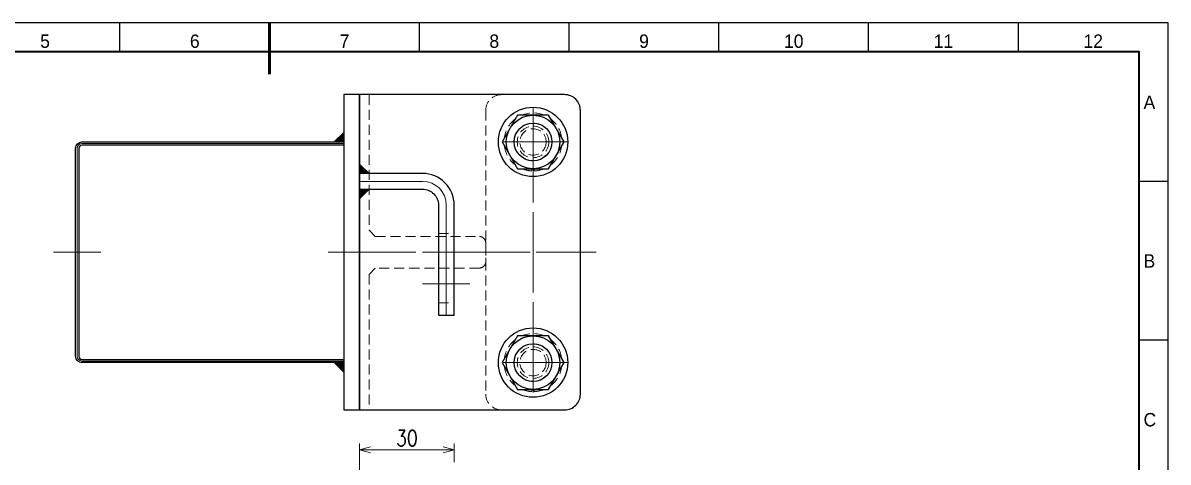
# Model space of a CAD drawing. Header units: millimetres. Extents: x 0 to 3072, y 0 to 1489.
# Drawn here: x 1429.2 to 1792.3, y 295.9 to 435.2 of the extents above; entities that cross this region are included whole.
import ezdxf
from ezdxf.enums import TextEntityAlignment as Align

# ---------------------------------------------------------------- set-up
doc = ezdxf.new("R2010")
doc.units = ezdxf.units.MM
doc.linetypes.add('CENTER2', pattern=[28.575, 19.05, -3.175, 3.175, -3.175])
doc.linetypes.add('HIDDEN2', pattern=[4.7625, 3.175, -1.5875])
for name, color, linetype, lineweight in [('01_外形線', 7, 'Continuous', 25), ('03_かくれ線', 6, 'HIDDEN2', 13), ('04_中心線', 1, 'CENTER2', 9), ('07_寸法線', 3, 'Continuous', 9), ('08_ハッチング', 5, 'Continuous', 13), ('99_図枠', 7, 'Continuous', 40)]:
    doc.layers.add(name, color=color, linetype=linetype, lineweight=lineweight)
doc.layers.add('10_補助線', color=8, linetype='Continuous', lineweight=13, plot=False)
doc.styles.add('寸法用', font='simplex.shx', dxfattribs={"width": 0.8, "bigfont": '@extfont2.shx'})
doc.styles.add('表題用', font='MS PGothic.ttf')
doc.dimstyles.new('機械製図用', dxfattribs={"dimtxt": 3.5, "dimasz": 3.5, "dimexe": 2, "dimexo": 0, "dimgap": 1.2, "dimtad": 1, "dimdsep": 46, "dimtxsty": '寸法用', "dimblk": 'OPEN30', "dimcen": 0, "dimclrd": 256, "dimclre": 256, "dimclrt": 7, "dimazin": 2, "dimtm": 1e-09, "dimtfac": 0.75, "dimtmove": 0, "dimatfit": 3, "dimldrblk": 'OPEN30', "dimfxl": 1, "dimlwd": -1, "dimlwe": -1, "dimarcsym": 0})

# ---------------------------------------------------------------- blocks, each defined once
blk = doc.blocks.new('*U45')
at = {"layer": '04_中心線', "color": 0, "linetype": 'CENTER2', "transparency": 16777216}
for p, q in [((0, 1.2), (0, 9.5)), ((-9.5, 0), (-1.2, 0)), ((1.2, 0), (9.5, 0)), ((0, -9.5), (0, -1.2))]:
    blk.add_line(p, q, dxfattribs=at)
at = {"layer": '04_中心線', "color": 0, "linetype": 'Continuous', "transparency": 16777216}
for p, q in [((-0.6, 0), (0.6, 0)), ((0, -0.6), (0, 0.6))]:
    blk.add_line(p, q, dxfattribs=at)
blk = doc.blocks.new('*U46')
at = {"layer": '04_中心線', "color": 0, "linetype": 'CENTER2', "transparency": 16777216}
for p, q in [((0, 1.2), (0, 9.5)), ((-9.5, 0), (-1.2, 0)), ((1.2, 0), (9.5, 0)), ((0, -9.5), (0, -1.2))]:
    blk.add_line(p, q, dxfattribs=at)
at = {"layer": '04_中心線', "color": 0, "linetype": 'Continuous', "transparency": 16777216}
for p, q in [((-0.6, 0), (0.6, 0)), ((0, -0.6), (0, 0.6))]:
    blk.add_line(p, q, dxfattribs=at)
blk = doc.blocks.new('*U48')
at = {"layer": '04_中心線', "color": 0, "linetype": 'CENTER2', "transparency": 16777216}
for p, q in [((0, 1.2), (0, 9.5)), ((-9.5, 0), (-1.2, 0)), ((1.2, 0), (9.5, 0)), ((0, -9.5), (0, -1.2))]:
    blk.add_line(p, q, dxfattribs=at)
at = {"layer": '04_中心線', "color": 0, "linetype": 'Continuous', "transparency": 16777216}
for p, q in [((-0.6, 0), (0.6, 0)), ((0, -0.6), (0, 0.6))]:
    blk.add_line(p, q, dxfattribs=at)
blk = doc.blocks.new('*U49')
at = {"layer": '04_中心線', "color": 0, "linetype": 'CENTER2', "transparency": 16777216}
for p, q in [((0, 1.2), (0, 9.5)), ((-9.5, 0), (-1.2, 0)), ((1.2, 0), (9.5, 0)), ((0, -9.5), (0, -1.2))]:
    blk.add_line(p, q, dxfattribs=at)
at = {"layer": '04_中心線', "color": 0, "linetype": 'Continuous', "transparency": 16777216}
for p, q in [((-0.6, 0), (0.6, 0)), ((0, -0.6), (0, 0.6))]:
    blk.add_line(p, q, dxfattribs=at)
blk = doc.blocks.new('*U50')
at = {"layer": '04_中心線', "color": 0, "linetype": 'CENTER2', "transparency": 16777216}
for p, q in [((0, 1.2), (0, 9.5)), ((-9.5, 0), (-1.2, 0)), ((1.2, 0), (9.5, 0)), ((0, -9.5), (0, -1.2))]:
    blk.add_line(p, q, dxfattribs=at)
at = {"layer": '04_中心線', "color": 0, "linetype": 'Continuous', "transparency": 16777216}
for p, q in [((-0.6, 0), (0.6, 0)), ((0, -0.6), (0, 0.6))]:
    blk.add_line(p, q, dxfattribs=at)
blk = doc.blocks.new('*U51')
at = {"layer": '04_中心線', "color": 0, "linetype": 'CENTER2', "transparency": 16777216}
for p, q in [((0, 1.2), (0, 9.5)), ((-9.5, 0), (-1.2, 0)), ((1.2, 0), (9.5, 0)), ((0, -9.5), (0, -1.2))]:
    blk.add_line(p, q, dxfattribs=at)
at = {"layer": '04_中心線', "color": 0, "linetype": 'Continuous', "transparency": 16777216}
for p, q in [((-0.6, 0), (0.6, 0)), ((0, -0.6), (0, 0.6))]:
    blk.add_line(p, q, dxfattribs=at)
blk = doc.blocks.new('_Open30')
at = {"color": 0, "linetype": 'ByBlock', "lineweight": -2}
for p, q in [((-1, 0.27), (0, 0)), ((0, 0), (-1, -0.27)), ((0, 0), (-1, 0))]:
    blk.add_line(p, q, dxfattribs=at)
blk = doc.blocks.new('*D60')
at = {"layer": '07_寸法線', "transparency": 16777216}
for p, q in [((1535.94, 290.86), (1535.94, 301.79)), ((1565.94, 295.86), (1565.94, 301.79)), ((1539.44, 299.79), (1562.44, 299.79))]:
    blk.add_line(p, q, dxfattribs=at)
at = {"layer": 'Defpoints', "color": 0, "transparency": 16777216}
for p in [(1565.94, 299.79), (1565.94, 291.86), (1535.94, 286.86)]:
    blk.add_point(p, dxfattribs=at)
at = {"layer": '07_寸法線', "transparency": 16777216, "xscale": 3.5, "yscale": 3.5, "zscale": 3.5, "rotation": 180}
blk.add_blockref('_Open30', (1535.94, 299.79), dxfattribs=at)
at = {"layer": '07_寸法線', "transparency": 16777216, "xscale": 3.5, "yscale": 3.5, "zscale": 3.5}
blk.add_blockref('_Open30', (1565.94, 299.79), dxfattribs=at)
at = {"layer": '07_寸法線', "color": 7, "transparency": 16777216, "insert": (1550.94, 303.49), "char_height": 5, "attachment_point": 5, "style": '寸法用'}
blk.add_mtext('30', dxfattribs=at)

msp = doc.modelspace()

# ---------------------------------------------------------------- hatches: boundary and pattern name
at = {"layer": '01_外形線'}
h = msp.add_hatch(color=3, dxfattribs=at)
h.dxf.hatch_style = 1
h.paths.add_polyline_path([(1527.943, 397.457), (1530.943, 397.457), (1530.943, 400.457)])
h = msp.add_hatch(color=3, dxfattribs=at)
h.dxf.hatch_style = 1
h.paths.add_polyline_path([(1535.943, 390.457), (1535.943, 387.457), (1538.943, 387.457)])
h = msp.add_hatch(color=3, dxfattribs=at)
h.dxf.hatch_style = 1
h.paths.add_polyline_path([(1538.943, 382.457), (1535.943, 382.457), (1535.943, 379.457)])
h = msp.add_hatch(color=3, dxfattribs=at)
h.dxf.hatch_style = 1
h.paths.add_polyline_path([(1530.943, 324.457), (1530.943, 327.457), (1527.943, 327.457)])

# ---------------------------------------------------------------- linework, layer by layer
msp.add_line((1605.943, 392.724), (1605.943, 392.724), dxfattribs=at)
msp.add_lwpolyline([(1530.943, 412.457), (1530.943, 312.457), (1535.943, 312.457), (1535.943, 412.457)], close=True, dxfattribs=at)
for points in [[(1535.943, 412.457), (1535.943, 312.457), (1600.943, 312.457, 0.4142136), (1605.943, 317.457), (1605.943, 407.457, 0.4142136), (1600.943, 412.457)], [(1530.943, 327.457), (1447.943, 327.457, -0.4142136), (1445.943, 329.457), (1445.943, 395.457, -0.4142136), (1447.943, 397.457), (1530.943, 397.457), (1530.943, 396.457), (1447.943, 396.457, 0.4142136), (1446.943, 395.457), (1446.943, 329.457, 0.4142136), (1447.943, 328.457), (1530.943, 328.457)], [(1565.943, 342.457), (1565.943, 377.457, 0.4142136), (1555.943, 387.457), (1535.943, 387.457), (1535.943, 382.457), (1555.943, 382.457, -0.4142136), (1560.943, 377.457), (1560.943, 342.457)]]:
    msp.add_lwpolyline(points, format="xyb", close=True, dxfattribs=at)
at = {"layer": '01_外形線', "transparency": 33554559}
for points in [[(1586.035, 405.957), (1581.128, 397.457)], [(1595.85, 405.957), (1586.035, 405.957)], [(1600.758, 397.457), (1595.85, 405.957)], [(1581.128, 397.457), (1586.035, 388.957)], [(1595.85, 388.957), (1600.758, 397.457)], [(1586.035, 388.957), (1595.85, 388.957)], [(1586.035, 335.957), (1581.128, 327.457)], [(1595.85, 335.957), (1586.035, 335.957)], [(1600.758, 327.457), (1595.85, 335.957)], [(1581.128, 327.457), (1586.035, 318.957)], [(1595.85, 318.957), (1600.758, 327.457)], [(1586.035, 318.957), (1595.85, 318.957)]]:
    msp.add_lwpolyline(points, dxfattribs=at)
for centre, radius in [((1590.943, 397.457), 11), ((1590.943, 397.457), 8.5), ((1590.943, 327.457), 11), ((1590.943, 327.457), 8.5)]:
    msp.add_circle(centre, radius, dxfattribs=at)
at = {"layer": '01_外形線'}
for centre in [(1590.943, 397.457), (1590.943, 327.457)]:
    msp.add_circle(centre, 6, dxfattribs=at)
at = {"layer": '03_かくれ線'}
for p, q in [((1560.943, 368.457), (1565.943, 368.457)), ((1560.943, 346.457), (1565.943, 346.457))]:
    msp.add_line(p, q, dxfattribs=at)
for points in [[(1538.943, 412.457), (1538.943, 369.457), (1540.943, 367.457), (1573.943, 367.457, -0.4142136), (1575.943, 365.457), (1575.943, 359.457, -0.4142136), (1573.943, 357.457), (1540.943, 357.457), (1538.943, 355.457), (1538.943, 312.457), (1600.943, 312.457, 0.4142136), (1605.943, 317.457), (1605.943, 407.457, 0.4142136), (1600.943, 412.457)], [(1605.943, 317.457), (1605.943, 407.457, 0.4142136), (1600.943, 412.457), (1580.943, 412.457, 0.4142136), (1575.943, 407.457), (1575.943, 317.457, 0.4142136), (1580.943, 312.457), (1600.943, 312.457, 0.4142136)]]:
    msp.add_lwpolyline(points, format="xyb", close=True, dxfattribs=at)
at = {"layer": '03_かくれ線', "transparency": 33554559}
for points in [[(1594.463, 405.957, 0.1988668), (1587.423, 405.957)], [(1585.342, 404.756, 0.1988668), (1581.822, 398.659)], [(1600.064, 398.659, 0.1988668), (1596.544, 404.756)], [(1581.822, 396.256, 0.1988668), (1585.342, 390.159)], [(1596.544, 390.159, 0.1988668), (1600.064, 396.256)], [(1587.423, 388.957, 0.0881874), (1590.568, 388.265)], [(1591.318, 388.265, 0.0881874), (1594.463, 388.957)], [(1585.342, 334.756, 0.1988668), (1581.822, 328.659)], [(1594.463, 335.957, 0.1988668), (1587.423, 335.957)], [(1600.064, 328.659, 0.1988668), (1596.544, 334.756)], [(1581.822, 326.256, 0.1988668), (1585.342, 320.159)], [(1596.544, 320.159, 0.1988668), (1600.064, 326.256)], [(1587.423, 318.957, 0.0881874), (1590.568, 318.265)], [(1591.318, 318.265, 0.0881874), (1594.463, 318.957)]]:
    msp.add_lwpolyline(points, format="xyb", dxfattribs=at)
for points in [[(1590.568, 388.957), (1590.568, 388.265)], [(1591.318, 388.957), (1591.318, 388.265)], [(1590.568, 318.957), (1590.568, 318.265)], [(1591.318, 318.957), (1591.318, 318.265)]]:
    msp.add_lwpolyline(points, dxfattribs=at)
at = {"layer": '03_かくれ線'}
for centre in [(1590.943, 397.457), (1590.943, 397.457), (1590.943, 327.457), (1590.943, 327.457)]:
    msp.add_circle(centre, 6, dxfattribs=at)
at = {"layer": '03_かくれ線', "transparency": 33554559}
for centre, radius in [((1590.943, 397.457), 5), ((1590.943, 397.457), 4.188), ((1590.943, 327.457), 5), ((1590.943, 327.457), 4.188)]:
    msp.add_circle(centre, radius, dxfattribs=at)
at = {"layer": '04_中心線'}
for p, q in [((1590.943, 397.457), (1590.943, 327.457)), ((1590.943, 327.457), (1590.943, 397.457)), ((1590.943, 397.457), (1590.943, 327.457)), ((1453.943, 362.457), (1438.943, 362.457)), ((1540.943, 362.457), (1525.943, 362.457)), ((1610.943, 362.457), (1530.943, 362.457)), ((1610.943, 362.457), (1533.943, 362.457)), ((1555.943, 362.457), (1570.943, 362.457)), ((1570.943, 362.457), (1610.943, 362.457)), ((1555.943, 352.457), (1570.943, 352.457))]:
    msp.add_line(p, q, dxfattribs=at)
at = {"layer": '04_中心線', "transparency": 33554559}
for points in [[(1590.943, 408.457), (1590.943, 386.457)], [(1601.943, 397.457), (1579.943, 397.457)], [(1590.943, 338.457), (1590.943, 316.457)], [(1601.943, 327.457), (1579.943, 327.457)]]:
    msp.add_lwpolyline(points, dxfattribs=at)
at = {"layer": '08_ハッチング'}
for points in [[(1530.943, 397.457), (1527.943, 397.457), (1530.943, 400.457), (1530.943, 397.457)], [(1535.943, 387.457), (1535.943, 390.457), (1538.943, 387.457), (1535.943, 387.457)], [(1535.943, 382.457), (1535.943, 379.457), (1538.943, 382.457), (1535.943, 382.457)], [(1530.943, 327.457), (1527.943, 327.457), (1530.943, 324.457), (1530.943, 327.457)]]:
    msp.add_lwpolyline(points, dxfattribs=at)
at = {"layer": '10_補助線'}
for p, q in [((1447.943, 396.957), (1530.943, 396.957)), ((1446.443, 395.457), (1446.443, 329.457)), ((1535.943, 384.957), (1555.943, 384.957)), ((1563.443, 377.457), (1563.443, 342.457)), ((1447.943, 327.957), (1530.943, 327.957))]:
    msp.add_line(p, q, dxfattribs=at)
for centre, radius, start, end in [((1447.943, 395.457), 1.5, 90, 180), ((1555.943, 377.457), 7.5, 0, 90), ((1447.943, 329.457), 1.5, 180, 270)]:
    msp.add_arc(centre, radius, start, end, dxfattribs=at)
at = {"layer": '99_図枠', "lineweight": 25}
for p, q in [((1459.97, 426.034), (1459.97, 435.227)), ((1554.911, 426.034), (1554.911, 435.227)), ((1602.382, 426.034), (1602.382, 435.227)), ((1649.852, 426.034), (1649.852, 435.227)), ((1649.852, 426.034), (1649.852, 435.227)), ((1697.323, 426.034), (1697.323, 435.227)), ((1744.793, 426.034), (1744.793, 435.227)), ((1792.264, 384.874), (1783.071, 384.874)), ((1792.264, 334.522), (1783.071, 334.522))]:
    msp.add_line(p, q, dxfattribs=at)
at = {"layer": '99_図枠', "lineweight": 53}
msp.add_line((1507.441, 435.227), (1507.441, 418.963), dxfattribs=at)
at = {"layer": '99_図枠'}
msp.add_lwpolyline([(1250.168, 41.599), (1783.071, 41.599), (1783.071, 426.034), (1250.168, 426.034)], close=True, dxfattribs=at)
at = {"layer": 'Defpoints'}
msp.add_lwpolyline([(1222.618, 32.447), (1792.264, 32.447), (1792.264, 435.227), (1222.618, 435.227)], close=True, dxfattribs=at)

# ---------------------------------------------------------------- block references
at = {"layer": '04_中心線', "linetype": 'CENTER2'}
for name, p, rotation in [('*U45', (1590.943, 397.457), 270), ('*U49', (1590.943, 397.457), 90.00000000000001), ('*U50', (1590.943, 397.457), 270), ('*U46', (1590.943, 327.457), 270), ('*U48', (1590.943, 327.457), 90.00000000000001), ('*U51', (1590.943, 327.457), 270)]:
    msp.add_blockref(name, p, dxfattribs=dict(at, rotation=rotation))

# ---------------------------------------------------------------- texts
at = {"layer": '99_図枠', "lineweight": 13, "style": '表題用'}
for s, height, p in [('5', 4.243, (1436.235, 426.034)), ('6', 4.243, (1483.706, 426.034)), ('7', 4.243, (1531.176, 426.034)), ('8', 4.243, (1578.647, 426.034)), ('9', 4.243, (1626.117, 426.034)), ('10', 4.2429, (1673.588, 426.034)), ('11', 4.2429, (1721.058, 426.034)), ('12', 4.2429, (1768.529, 426.034))]:
    msp.add_text(s, height=height, dxfattribs=at).set_placement(p, align=Align.BOTTOM_CENTER)
for s, p in [('A', (1784.485, 410.051)), ('B', (1784.485, 359.698)), ('C', (1784.485, 309.345))]:
    msp.add_text(s, height=4.243, dxfattribs=at).set_placement(p, align=Align.MIDDLE_LEFT)

# ---------------------------------------------------------------- dimensions: what is measured, and where the dimension line sits
at = {"layer": '07_寸法線'}
dim = msp.add_linear_dim(base=(1565.943, 299.794), p1=(1535.943, 286.86), p2=(1565.943, 291.86), dimstyle='機械製図用', override={"dimtxt": 5, "dimexo": 4}, dxfattribs=at)
dim.commit()
dim.dimension.update_dxf_attribs({"geometry": '*D60', "text_midpoint": (1550.943, 303.494)})

doc.saveas('drawing.dxf')
